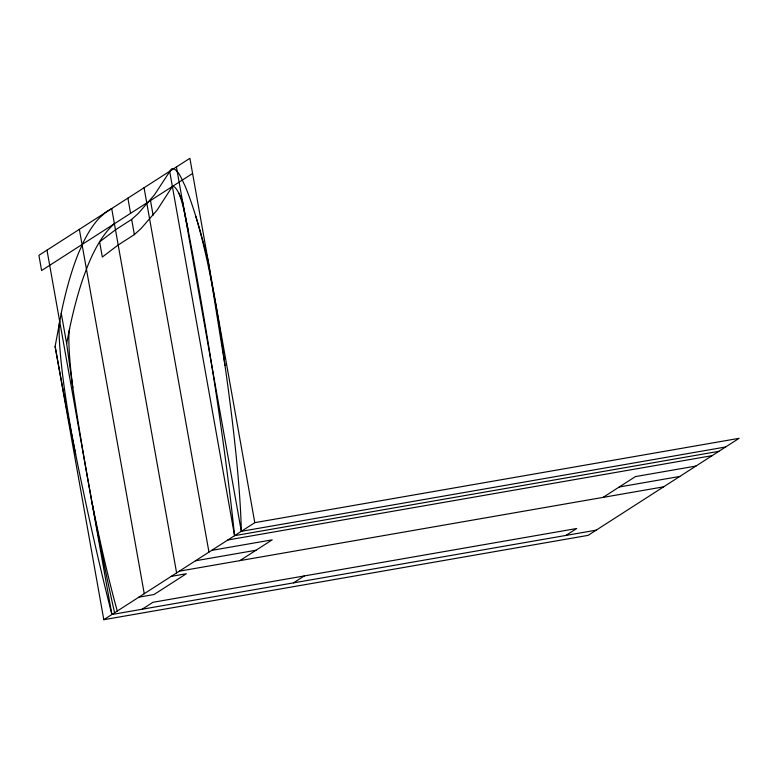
<?xml version="1.0" encoding="UTF-8"?>
<svg xmlns="http://www.w3.org/2000/svg" width="778" height="778" viewBox="0 0 778 778"><rect width="100%" height="100%" fill="white"/><g stroke="black" fill="none" stroke-linecap="round" stroke-linejoin="round"><path stroke-width="1.17" d="M103.805 619.696L254.795 522.66L739.1 438.325L588.11 535.361L103.805 619.696L55.121 346.424L61.919 309.722A3450.712 330.465 80.1 0 1 78.714 252.656L83.567 241.822A3450.712 330.465 80.1 0 1 99.691 217.675L105.565 212.413L111.701 208.553L176.606 572.909M114.59 612.763A318.737 30.527 80.1 0 1 92.115 503.016L87.914 479.89A318.737 30.527 80.1 0 1 72.84 387.716L66.636 343.555L69.631 328.452A3687.185 353.115 80.1 0 1 83.431 277.269L87.331 266.796A3687.185 353.115 80.1 0 1 114.405 223.733M725.621 446.99L241.316 531.325A306.785 29.379 80.1 0 0 224.968 365.378L208.144 260.776A257.713 24.682 80.1 0 0 184.765 185.281C181.673 179.455 179.65 171.899 173.484 168.544L171.413 168.991L154.472 194.831L138.358 213.386L131.667 219.406L115.484 229.802L99.603 241.87L102.307 257.051L118.188 244.992L134.37 234.596L141.061 228.547L157.175 209.982L172.376 186.477A174.078 16.669 80.1 0 1 182.655 202.008L188.188 230.366A411.212 39.377 80.1 0 1 208.698 346.249L213.298 375.084A411.212 39.377 80.1 0 1 234.577 535.663L718.882 451.318M192.604 173.484L41.604 270.52L38.9 255.34L189.89 158.304L254.795 522.66M142.16 609.232L152.945 602.298L576.712 528.505L565.927 535.429M239.838 560.637L272.193 539.844L211.655 550.386M293.501 582.868L304.295 575.944M603.067 497.385L635.422 476.593L695.96 466.051M227.837 539.99L712.133 455.655M195.482 560.782L256.02 550.24M619.239 486.989L679.778 476.447M179.3 571.178L663.605 486.843M171.209 576.381L186.341 573.746L153.986 594.538L138.854 597.173M55.121 346.424A462.998 44.336 80.1 0 0 73.317 442.779L78.063 466.158A462.998 44.336 80.1 0 0 111.896 614.503L596.191 530.158M188.188 230.366L183.997 210.245A43.918 4.201 80.1 0 0 178.639 192.876M176.412 166.969L241.316 531.325M169.672 171.296L234.577 535.663M150.407 200.063L153.11 215.243M144.056 187.761L208.961 552.117M127.884 198.157L130.587 213.337M131.667 219.406L134.37 234.596M79.346 229.345L144.251 593.711M61.229 313.194L66.636 343.555M46.991 250.137L111.896 614.503M75.69 454.469A108.337 10.377 80.1 0 1 59.634 321.149M117.284 611.031A239.663 22.951 80.1 0 1 92.115 503.016M72.84 387.716A109.504 10.484 80.1 0 1 69.631 328.452M195.764 216.235A118.519 11.349 80.1 0 1 211.986 284.223L214.582 297.935A118.519 11.349 80.1 0 1 224.968 365.378"/></g></svg>
